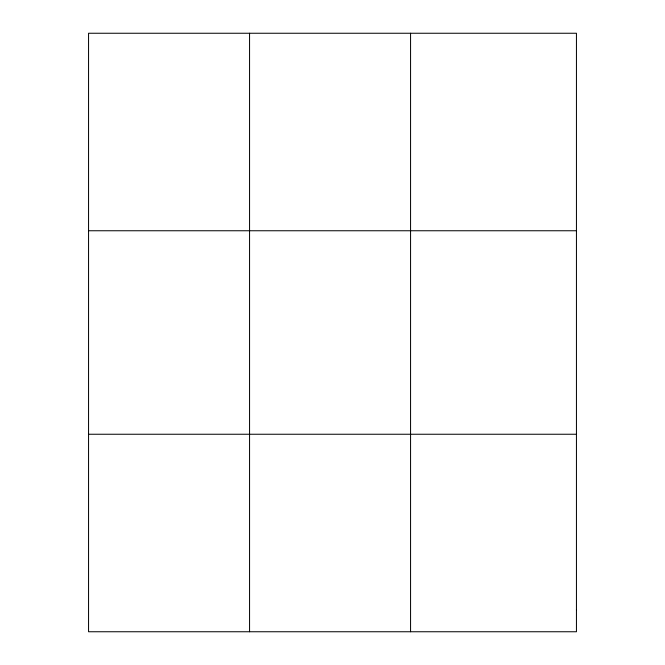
<?xml version="1.0" encoding="UTF-8"?>
<svg xmlns="http://www.w3.org/2000/svg" width="665" height="665" viewBox="0 0 665 665"><rect width="100%" height="100%" fill="white"/><g stroke="black" fill="none" stroke-linecap="round" stroke-linejoin="round"><path stroke-width="1" d="M249.558 33.25L249.558 631.75M410.563 33.25L410.563 631.75M88.553 230.755L576.447 230.755M88.553 434.245L576.447 434.245M576.447 609.805L576.447 631.75L88.553 631.75L88.553 33.25L576.447 33.25L576.447 609.805"/></g></svg>
